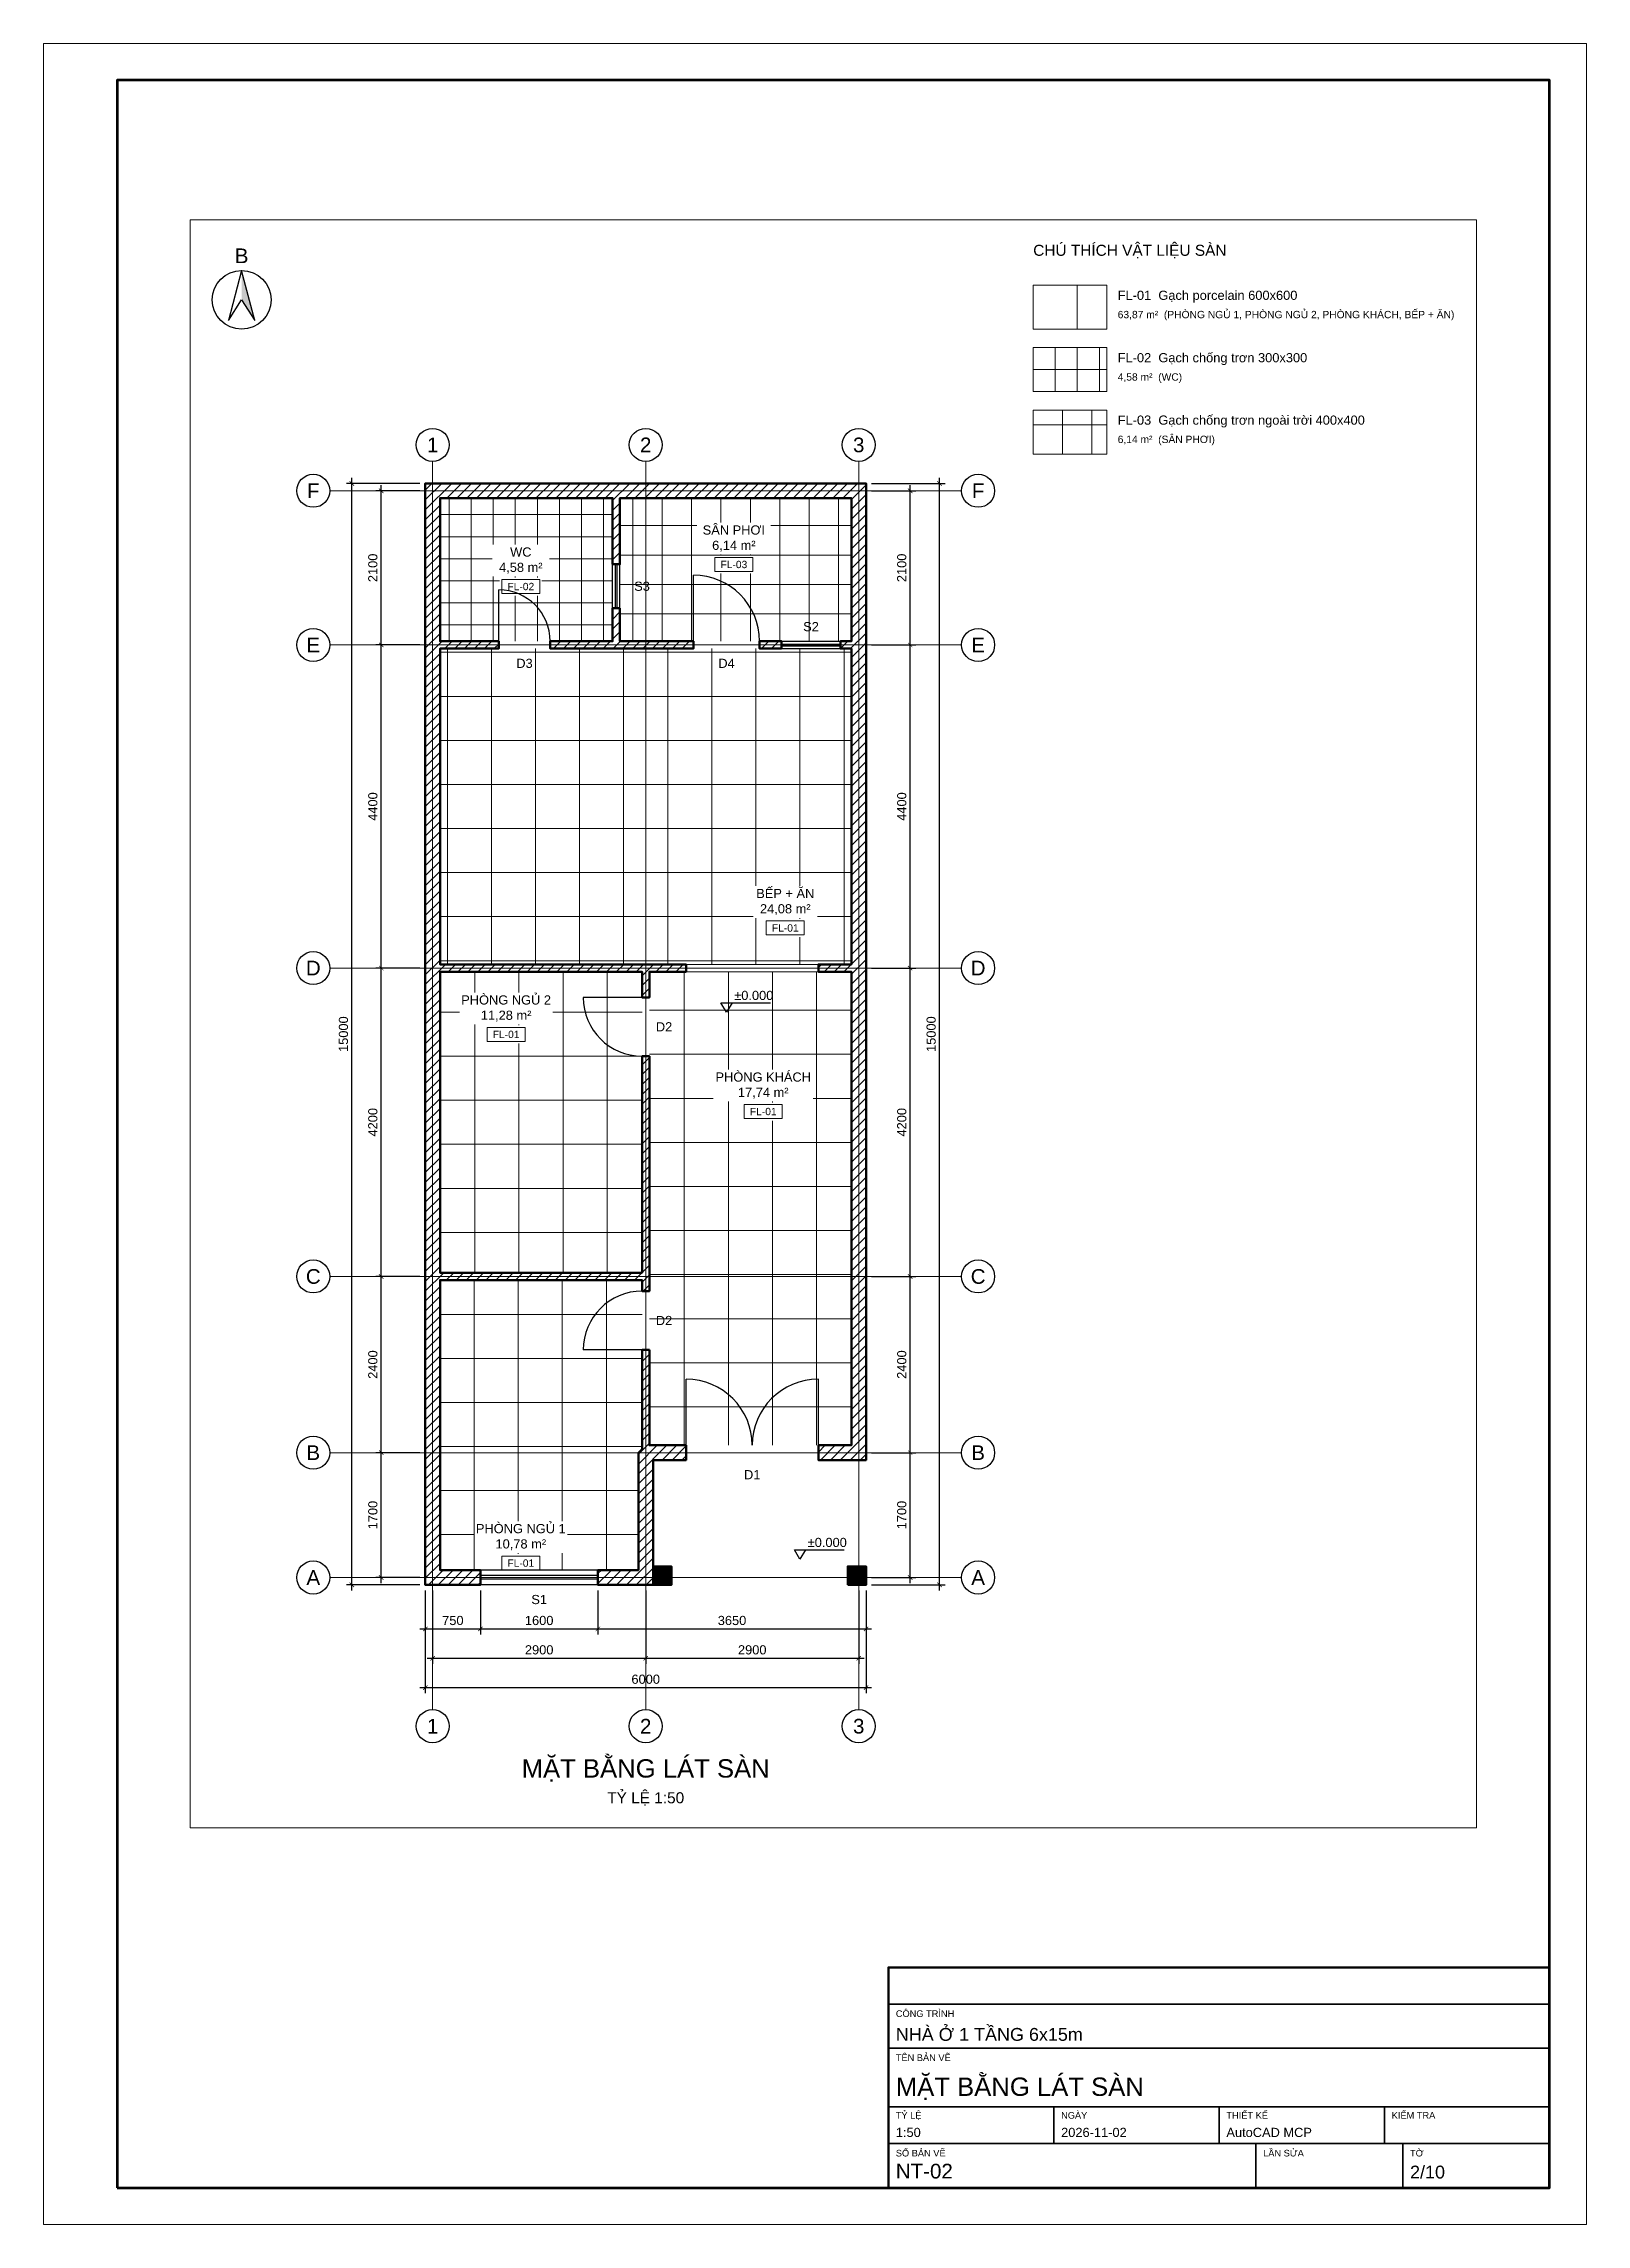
# Paper-space layout 'NT-02' of a CAD drawing. Header units: millimetres. Extents: x 0 to 420, y 0 to 594.
# The model-space entities are those that its viewports show. They can reach past a viewport. Long polylines and large blocks are cut down to what shows.
import ezdxf
from ezdxf.enums import TextEntityAlignment as Align

# ---------------------------------------------------------------- set-up
doc = ezdxf.new("R2010")
doc.units = ezdxf.units.MM
doc.header["$LTSCALE"] = 40
doc.linetypes.add('CENTER', pattern=[50.8, 31.75, -6.35, 6.35, -6.35])
doc.linetypes.add('HIDDEN', pattern=[9.525, 6.35, -3.175])
for name, color, linetype, lineweight in [('A-ANNO-DIMS', 1, 'Continuous', 18), ('A-ANNO-NOTE', 7, 'Continuous', 18), ('A-ANNO-ROOM', 7, 'Continuous', 25), ('A-ANNO-SYMB', 7, 'Continuous', 25), ('A-ANNO-TEXT', 7, 'Continuous', 18), ('A-ANNO-TTLB', 7, 'Continuous', 35), ('A-DOOR', 3, 'Continuous', 25), ('A-FLOR-PATT', 8, 'Continuous', 9), ('A-GLAZ', 4, 'Continuous', 25), ('A-OPEN', 8, 'HIDDEN', 18), ('A-WALL', 7, 'Continuous', 50), ('A-WALL-PATT', 8, 'Continuous', 9), ('S-COLS', 7, 'Continuous', 50), ('S-COLS-PATT', 8, 'Continuous', 9), ('S-GRID', 1, 'CENTER', 18), ('S-GRID-IDEN', 7, 'Continuous', 25)]:
    doc.layers.add(name, color=color, linetype=linetype, lineweight=lineweight)
doc.layers.add('A-ANNO-VPRT', color=8, linetype='Continuous', lineweight=9, plot=False)
doc.styles.add('MCP-ARIAL', font='arial.ttf')
doc.dimstyles.new('MCP-1-50', dxfattribs={"dimscale": 50, "dimtxt": 2.5, "dimasz": 1.2, "dimexe": 1.5, "dimexo": 1.5, "dimgap": 1, "dimtad": 1, "dimdec": 0, "dimdsep": 46, "dimtxsty": 'MCP-ARIAL', "dimblk": 'ARCHTICK', "dimblk1": 'ARCHTICK', "dimblk2": 'ARCHTICK', "dimcen": 0.09, "dimdle": 1.5, "dimclrd": 256, "dimclre": 256, "dimclrt": 256, "dimadec": 0, "dimazin": 0, "dimtfac": 1, "dimtdec": 4, "dimtmove": 2, "dimatfit": 3, "dimfxl": 1, "dimtolj": 1, "dimtzin": 0, "dimarcsym": 0})

# ---------------------------------------------------------------- blocks, each defined once
blk = doc.blocks.new('_ArchTick')
at = {"color": 0, "linetype": 'ByBlock', "const_width": 0.15}
blk.add_lwpolyline([(-0.5, -0.5), (0.5, 0.5)], dxfattribs=at)
blk = doc.blocks.new('*D108')
at = {"layer": 'A-ANNO-DIMS', "lineweight": -2, "transparency": 16777216}
for p, q in [((93038, -75), (93038, -675)), ((93788, -75), (93788, -675)), ((92963, -600), (93863, -600))]:
    blk.add_line(p, q, dxfattribs=at)
at = {"layer": 'Defpoints', "color": 0, "transparency": 16777216}
for p in [(93038, 0), (93788, 0), (93788, -600)]:
    blk.add_point(p, dxfattribs=at)
at = {"layer": 'A-ANNO-DIMS', "lineweight": -2, "transparency": 16777216, "xscale": 60, "yscale": 60, "zscale": 60, "rotation": 180}
blk.add_blockref('_ArchTick', (93038, -600), dxfattribs=at)
at = {"layer": 'A-ANNO-DIMS', "lineweight": -2, "transparency": 16777216, "xscale": 60, "yscale": 60, "zscale": 60}
blk.add_blockref('_ArchTick', (93788, -600), dxfattribs=at)
at = {"layer": 'A-ANNO-DIMS', "transparency": 16777216, "insert": (93413, -486), "char_height": 125, "attachment_point": 5, "style": 'MCP-ARIAL'}
blk.add_mtext('\\A1;750', dxfattribs=at)
blk = doc.blocks.new('*D109')
at = {"layer": 'A-ANNO-DIMS', "lineweight": -2, "transparency": 16777216}
for p, q in [((93788, -75), (93788, -675)), ((95388, -75), (95388, -675)), ((93713, -600), (95463, -600))]:
    blk.add_line(p, q, dxfattribs=at)
at = {"layer": 'Defpoints', "color": 0, "transparency": 16777216}
for p in [(93788, 0), (95388, 0), (95388, -600)]:
    blk.add_point(p, dxfattribs=at)
at = {"layer": 'A-ANNO-DIMS', "lineweight": -2, "transparency": 16777216, "xscale": 60, "yscale": 60, "zscale": 60, "rotation": 180}
blk.add_blockref('_ArchTick', (93788, -600), dxfattribs=at)
at = {"layer": 'A-ANNO-DIMS', "lineweight": -2, "transparency": 16777216, "xscale": 60, "yscale": 60, "zscale": 60}
blk.add_blockref('_ArchTick', (95388, -600), dxfattribs=at)
at = {"layer": 'A-ANNO-DIMS', "transparency": 16777216, "insert": (94588, -486), "char_height": 125, "attachment_point": 5, "style": 'MCP-ARIAL'}
blk.add_mtext('\\A1;1600', dxfattribs=at)
blk = doc.blocks.new('*D110')
at = {"layer": 'A-ANNO-DIMS', "lineweight": -2, "transparency": 16777216}
for p, q in [((95388, -75), (95388, -675)), ((99038, -75), (99038, -675)), ((95313, -600), (99113, -600))]:
    blk.add_line(p, q, dxfattribs=at)
at = {"layer": 'Defpoints', "color": 0, "transparency": 16777216}
for p in [(95388, 0), (99038, 0), (99038, -600)]:
    blk.add_point(p, dxfattribs=at)
at = {"layer": 'A-ANNO-DIMS', "lineweight": -2, "transparency": 16777216, "xscale": 60, "yscale": 60, "zscale": 60, "rotation": 180}
blk.add_blockref('_ArchTick', (95388, -600), dxfattribs=at)
at = {"layer": 'A-ANNO-DIMS', "lineweight": -2, "transparency": 16777216, "xscale": 60, "yscale": 60, "zscale": 60}
blk.add_blockref('_ArchTick', (99038, -600), dxfattribs=at)
at = {"layer": 'A-ANNO-DIMS', "transparency": 16777216, "insert": (97213, -486), "char_height": 125, "attachment_point": 5, "style": 'MCP-ARIAL'}
blk.add_mtext('\\A1;3650', dxfattribs=at)
blk = doc.blocks.new('*D111')
at = {"layer": 'A-ANNO-DIMS', "lineweight": -2, "transparency": 16777216}
for p, q in [((93138, -75), (93138, -1075)), ((96038, -75), (96038, -1075)), ((93063, -1000), (96113, -1000))]:
    blk.add_line(p, q, dxfattribs=at)
at = {"layer": 'Defpoints', "color": 0, "transparency": 16777216}
for p in [(93138, 0), (96038, 0), (96038, -1000)]:
    blk.add_point(p, dxfattribs=at)
at = {"layer": 'A-ANNO-DIMS', "lineweight": -2, "transparency": 16777216, "xscale": 60, "yscale": 60, "zscale": 60, "rotation": 180}
blk.add_blockref('_ArchTick', (93138, -1000), dxfattribs=at)
at = {"layer": 'A-ANNO-DIMS', "lineweight": -2, "transparency": 16777216, "xscale": 60, "yscale": 60, "zscale": 60}
blk.add_blockref('_ArchTick', (96038, -1000), dxfattribs=at)
at = {"layer": 'A-ANNO-DIMS', "transparency": 16777216, "insert": (94588, -886), "char_height": 125, "attachment_point": 5, "style": 'MCP-ARIAL'}
blk.add_mtext('\\A1;2900', dxfattribs=at)
blk = doc.blocks.new('*D112')
at = {"layer": 'A-ANNO-DIMS', "lineweight": -2, "transparency": 16777216}
for p, q in [((96038, -75), (96038, -1075)), ((98938, -75), (98938, -1075)), ((95963, -1000), (99013, -1000))]:
    blk.add_line(p, q, dxfattribs=at)
at = {"layer": 'Defpoints', "color": 0, "transparency": 16777216}
for p in [(96038, 0), (98938, 0), (98938, -1000)]:
    blk.add_point(p, dxfattribs=at)
at = {"layer": 'A-ANNO-DIMS', "lineweight": -2, "transparency": 16777216, "xscale": 60, "yscale": 60, "zscale": 60, "rotation": 180}
blk.add_blockref('_ArchTick', (96038, -1000), dxfattribs=at)
at = {"layer": 'A-ANNO-DIMS', "lineweight": -2, "transparency": 16777216, "xscale": 60, "yscale": 60, "zscale": 60}
blk.add_blockref('_ArchTick', (98938, -1000), dxfattribs=at)
at = {"layer": 'A-ANNO-DIMS', "transparency": 16777216, "insert": (97488, -886), "char_height": 125, "attachment_point": 5, "style": 'MCP-ARIAL'}
blk.add_mtext('\\A1;2900', dxfattribs=at)
blk = doc.blocks.new('*D113')
at = {"layer": 'A-ANNO-DIMS', "lineweight": -2, "transparency": 16777216}
for p, q in [((93038, -75), (93038, -1475)), ((99038, -75), (99038, -1475)), ((92963, -1400), (99113, -1400))]:
    blk.add_line(p, q, dxfattribs=at)
at = {"layer": 'Defpoints', "color": 0, "transparency": 16777216}
for p in [(93038, 0), (99038, 0), (99038, -1400)]:
    blk.add_point(p, dxfattribs=at)
at = {"layer": 'A-ANNO-DIMS', "lineweight": -2, "transparency": 16777216, "xscale": 60, "yscale": 60, "zscale": 60, "rotation": 180}
blk.add_blockref('_ArchTick', (93038, -1400), dxfattribs=at)
at = {"layer": 'A-ANNO-DIMS', "lineweight": -2, "transparency": 16777216, "xscale": 60, "yscale": 60, "zscale": 60}
blk.add_blockref('_ArchTick', (99038, -1400), dxfattribs=at)
at = {"layer": 'A-ANNO-DIMS', "transparency": 16777216, "insert": (96038, -1286), "char_height": 125, "attachment_point": 5, "style": 'MCP-ARIAL'}
blk.add_mtext('\\A1;6000', dxfattribs=at)
blk = doc.blocks.new('*D114')
at = {"layer": 'A-ANNO-DIMS', "lineweight": -2, "transparency": 16777216}
for p, q in [((92963, 1800), (92363, 1800)), ((92438, 25), (92438, 1875)), ((92963, 100), (92363, 100))]:
    blk.add_line(p, q, dxfattribs=at)
at = {"layer": 'Defpoints', "color": 0, "transparency": 16777216}
for p in [(92438, 1800), (93038, 1800), (93038, 100)]:
    blk.add_point(p, dxfattribs=at)
at = {"layer": 'A-ANNO-DIMS', "lineweight": -2, "transparency": 16777216, "xscale": 60, "yscale": 60, "zscale": 60}
for p, rotation in [((92438, 1800), 90), ((92438, 100), 270)]:
    blk.add_blockref('_ArchTick', p, dxfattribs=dict(at, rotation=rotation))
at = {"layer": 'A-ANNO-DIMS', "transparency": 16777216, "insert": (92324, 950), "char_height": 125, "attachment_point": 5, "rotation": 90, "style": 'MCP-ARIAL'}
blk.add_mtext('\\A1;1700', dxfattribs=at)
blk = doc.blocks.new('*D115')
at = {"layer": 'A-ANNO-DIMS', "lineweight": -2, "transparency": 16777216}
for p, q in [((92963, 4200), (92363, 4200)), ((92438, 1725), (92438, 4275)), ((92963, 1800), (92363, 1800))]:
    blk.add_line(p, q, dxfattribs=at)
at = {"layer": 'Defpoints', "color": 0, "transparency": 16777216}
for p in [(92438, 4200), (93038, 4200), (93038, 1800)]:
    blk.add_point(p, dxfattribs=at)
at = {"layer": 'A-ANNO-DIMS', "lineweight": -2, "transparency": 16777216, "xscale": 60, "yscale": 60, "zscale": 60}
for p, rotation in [((92438, 4200), 90), ((92438, 1800), 270)]:
    blk.add_blockref('_ArchTick', p, dxfattribs=dict(at, rotation=rotation))
at = {"layer": 'A-ANNO-DIMS', "transparency": 16777216, "insert": (92324, 3000), "char_height": 125, "attachment_point": 5, "rotation": 90, "style": 'MCP-ARIAL'}
blk.add_mtext('\\A1;2400', dxfattribs=at)
blk = doc.blocks.new('*D116')
at = {"layer": 'A-ANNO-DIMS', "lineweight": -2, "transparency": 16777216}
for p, q in [((92963, 8400), (92363, 8400)), ((92438, 4125), (92438, 8475)), ((92963, 4200), (92363, 4200))]:
    blk.add_line(p, q, dxfattribs=at)
at = {"layer": 'Defpoints', "color": 0, "transparency": 16777216}
for p in [(92438, 8400), (93038, 8400), (93038, 4200)]:
    blk.add_point(p, dxfattribs=at)
at = {"layer": 'A-ANNO-DIMS', "lineweight": -2, "transparency": 16777216, "xscale": 60, "yscale": 60, "zscale": 60}
for p, rotation in [((92438, 8400), 90), ((92438, 4200), 270)]:
    blk.add_blockref('_ArchTick', p, dxfattribs=dict(at, rotation=rotation))
at = {"layer": 'A-ANNO-DIMS', "transparency": 16777216, "insert": (92324, 6300), "char_height": 125, "attachment_point": 5, "rotation": 90, "style": 'MCP-ARIAL'}
blk.add_mtext('\\A1;4200', dxfattribs=at)
blk = doc.blocks.new('*D117')
at = {"layer": 'A-ANNO-DIMS', "lineweight": -2, "transparency": 16777216}
for p, q in [((92963, 12800), (92363, 12800)), ((92438, 8325), (92438, 12875)), ((92963, 8400), (92363, 8400))]:
    blk.add_line(p, q, dxfattribs=at)
at = {"layer": 'Defpoints', "color": 0, "transparency": 16777216}
for p in [(92438, 12800), (93038, 12800), (93038, 8400)]:
    blk.add_point(p, dxfattribs=at)
at = {"layer": 'A-ANNO-DIMS', "lineweight": -2, "transparency": 16777216, "xscale": 60, "yscale": 60, "zscale": 60}
for p, rotation in [((92438, 12800), 90), ((92438, 8400), 270)]:
    blk.add_blockref('_ArchTick', p, dxfattribs=dict(at, rotation=rotation))
at = {"layer": 'A-ANNO-DIMS', "transparency": 16777216, "insert": (92324, 10600), "char_height": 125, "attachment_point": 5, "rotation": 90, "style": 'MCP-ARIAL'}
blk.add_mtext('\\A1;4400', dxfattribs=at)
blk = doc.blocks.new('*D118')
at = {"layer": 'A-ANNO-DIMS', "lineweight": -2, "transparency": 16777216}
for p, q in [((92963, 14900), (92363, 14900)), ((92438, 12725), (92438, 14975)), ((92963, 12800), (92363, 12800))]:
    blk.add_line(p, q, dxfattribs=at)
at = {"layer": 'Defpoints', "color": 0, "transparency": 16777216}
for p in [(92438, 14900), (93038, 14900), (93038, 12800)]:
    blk.add_point(p, dxfattribs=at)
at = {"layer": 'A-ANNO-DIMS', "lineweight": -2, "transparency": 16777216, "xscale": 60, "yscale": 60, "zscale": 60}
for p, rotation in [((92438, 14900), 90), ((92438, 12800), 270)]:
    blk.add_blockref('_ArchTick', p, dxfattribs=dict(at, rotation=rotation))
at = {"layer": 'A-ANNO-DIMS', "transparency": 16777216, "insert": (92324, 13850), "char_height": 125, "attachment_point": 5, "rotation": 90, "style": 'MCP-ARIAL'}
blk.add_mtext('\\A1;2100', dxfattribs=at)
blk = doc.blocks.new('*D119')
at = {"layer": 'A-ANNO-DIMS', "lineweight": -2, "transparency": 16777216}
for p, q in [((92963, 15000), (91963, 15000)), ((92038, -75), (92038, 15075)), ((92963, 0), (91963, 0))]:
    blk.add_line(p, q, dxfattribs=at)
at = {"layer": 'Defpoints', "color": 0, "transparency": 16777216}
for p in [(92038, 15000), (93038, 15000), (93038, 0)]:
    blk.add_point(p, dxfattribs=at)
at = {"layer": 'A-ANNO-DIMS', "lineweight": -2, "transparency": 16777216, "xscale": 60, "yscale": 60, "zscale": 60}
for p, rotation in [((92038, 15000), 90), ((92038, 0), 270)]:
    blk.add_blockref('_ArchTick', p, dxfattribs=dict(at, rotation=rotation))
at = {"layer": 'A-ANNO-DIMS', "transparency": 16777216, "insert": (91924, 7500), "char_height": 125, "attachment_point": 5, "rotation": 90, "style": 'MCP-ARIAL'}
blk.add_mtext('\\A1;15000', dxfattribs=at)
blk = doc.blocks.new('*D120')
at = {"layer": 'A-ANNO-DIMS', "lineweight": -2, "transparency": 16777216}
for p, q in [((99113, 1800), (99713, 1800)), ((99638, 25), (99638, 1875)), ((99113, 100), (99713, 100))]:
    blk.add_line(p, q, dxfattribs=at)
at = {"layer": 'Defpoints', "color": 0, "transparency": 16777216}
for p in [(99038, 1800), (99638, 1800), (99038, 100)]:
    blk.add_point(p, dxfattribs=at)
at = {"layer": 'A-ANNO-DIMS', "lineweight": -2, "transparency": 16777216, "xscale": 60, "yscale": 60, "zscale": 60}
for p, rotation in [((99638, 1800), 90), ((99638, 100), 270)]:
    blk.add_blockref('_ArchTick', p, dxfattribs=dict(at, rotation=rotation))
at = {"layer": 'A-ANNO-DIMS', "transparency": 16777216, "insert": (99524, 950), "char_height": 125, "attachment_point": 5, "rotation": 90, "style": 'MCP-ARIAL'}
blk.add_mtext('\\A1;1700', dxfattribs=at)
blk = doc.blocks.new('*D121')
at = {"layer": 'A-ANNO-DIMS', "lineweight": -2, "transparency": 16777216}
for p, q in [((99113, 4200), (99713, 4200)), ((99638, 1725), (99638, 4275)), ((99113, 1800), (99713, 1800))]:
    blk.add_line(p, q, dxfattribs=at)
at = {"layer": 'Defpoints', "color": 0, "transparency": 16777216}
for p in [(99038, 4200), (99638, 4200), (99038, 1800)]:
    blk.add_point(p, dxfattribs=at)
at = {"layer": 'A-ANNO-DIMS', "lineweight": -2, "transparency": 16777216, "xscale": 60, "yscale": 60, "zscale": 60}
for p, rotation in [((99638, 4200), 90), ((99638, 1800), 270)]:
    blk.add_blockref('_ArchTick', p, dxfattribs=dict(at, rotation=rotation))
at = {"layer": 'A-ANNO-DIMS', "transparency": 16777216, "insert": (99524, 3000), "char_height": 125, "attachment_point": 5, "rotation": 90, "style": 'MCP-ARIAL'}
blk.add_mtext('\\A1;2400', dxfattribs=at)
blk = doc.blocks.new('*D122')
at = {"layer": 'A-ANNO-DIMS', "lineweight": -2, "transparency": 16777216}
for p, q in [((99113, 8400), (99713, 8400)), ((99638, 4125), (99638, 8475)), ((99113, 4200), (99713, 4200))]:
    blk.add_line(p, q, dxfattribs=at)
at = {"layer": 'Defpoints', "color": 0, "transparency": 16777216}
for p in [(99038, 8400), (99638, 8400), (99038, 4200)]:
    blk.add_point(p, dxfattribs=at)
at = {"layer": 'A-ANNO-DIMS', "lineweight": -2, "transparency": 16777216, "xscale": 60, "yscale": 60, "zscale": 60}
for p, rotation in [((99638, 8400), 90), ((99638, 4200), 270)]:
    blk.add_blockref('_ArchTick', p, dxfattribs=dict(at, rotation=rotation))
at = {"layer": 'A-ANNO-DIMS', "transparency": 16777216, "insert": (99524, 6300), "char_height": 125, "attachment_point": 5, "rotation": 90, "style": 'MCP-ARIAL'}
blk.add_mtext('\\A1;4200', dxfattribs=at)
blk = doc.blocks.new('*D123')
at = {"layer": 'A-ANNO-DIMS', "lineweight": -2, "transparency": 16777216}
for p, q in [((99113, 12800), (99713, 12800)), ((99638, 8325), (99638, 12875)), ((99113, 8400), (99713, 8400))]:
    blk.add_line(p, q, dxfattribs=at)
at = {"layer": 'Defpoints', "color": 0, "transparency": 16777216}
for p in [(99038, 12800), (99638, 12800), (99038, 8400)]:
    blk.add_point(p, dxfattribs=at)
at = {"layer": 'A-ANNO-DIMS', "lineweight": -2, "transparency": 16777216, "xscale": 60, "yscale": 60, "zscale": 60}
for p, rotation in [((99638, 12800), 90), ((99638, 8400), 270)]:
    blk.add_blockref('_ArchTick', p, dxfattribs=dict(at, rotation=rotation))
at = {"layer": 'A-ANNO-DIMS', "transparency": 16777216, "insert": (99524, 10600), "char_height": 125, "attachment_point": 5, "rotation": 90, "style": 'MCP-ARIAL'}
blk.add_mtext('\\A1;4400', dxfattribs=at)
blk = doc.blocks.new('*D124')
at = {"layer": 'A-ANNO-DIMS', "lineweight": -2, "transparency": 16777216}
for p, q in [((99113, 14900), (99713, 14900)), ((99638, 12725), (99638, 14975)), ((99113, 12800), (99713, 12800))]:
    blk.add_line(p, q, dxfattribs=at)
at = {"layer": 'Defpoints', "color": 0, "transparency": 16777216}
for p in [(99038, 14900), (99638, 14900), (99038, 12800)]:
    blk.add_point(p, dxfattribs=at)
at = {"layer": 'A-ANNO-DIMS', "lineweight": -2, "transparency": 16777216, "xscale": 60, "yscale": 60, "zscale": 60}
for p, rotation in [((99638, 14900), 90), ((99638, 12800), 270)]:
    blk.add_blockref('_ArchTick', p, dxfattribs=dict(at, rotation=rotation))
at = {"layer": 'A-ANNO-DIMS', "transparency": 16777216, "insert": (99524, 13850), "char_height": 125, "attachment_point": 5, "rotation": 90, "style": 'MCP-ARIAL'}
blk.add_mtext('\\A1;2100', dxfattribs=at)
blk = doc.blocks.new('*D125')
at = {"layer": 'A-ANNO-DIMS', "lineweight": -2, "transparency": 16777216}
for p, q in [((99113, 15000), (100113, 15000)), ((100038, -75), (100038, 15075)), ((99113, 0), (100113, 0))]:
    blk.add_line(p, q, dxfattribs=at)
at = {"layer": 'Defpoints', "color": 0, "transparency": 16777216}
for p in [(99038, 15000), (100038, 15000), (99038, 0)]:
    blk.add_point(p, dxfattribs=at)
at = {"layer": 'A-ANNO-DIMS', "lineweight": -2, "transparency": 16777216, "xscale": 60, "yscale": 60, "zscale": 60}
for p, rotation in [((100038, 15000), 90), ((100038, 0), 270)]:
    blk.add_blockref('_ArchTick', p, dxfattribs=dict(at, rotation=rotation))
at = {"layer": 'A-ANNO-DIMS', "transparency": 16777216, "insert": (99924, 7500), "char_height": 125, "attachment_point": 5, "rotation": 90, "style": 'MCP-ARIAL'}
blk.add_mtext('\\A1;15000', dxfattribs=at)

msp = doc.modelspace()

# ---------------------------------------------------------------- hatches: boundary and pattern name
at = {"layer": 'A-ANNO-SYMB'}
msp.add_hatch(color=256, dxfattribs=at).paths.add_polyline_path([(90537.933, 17900), (90537.933, 17500), (90717.933, 17220)], flags=16)
at = {"layer": 'A-WALL-PATT'}
h = msp.add_hatch(dxfattribs=at)
h.set_pattern_fill('ANSI31', color=256, scale=30, style=0)
h.paths.add_polyline_path([(96087.933, 3200), (95987.933, 3200), (95987.933, 1850), (95937.933, 1800), (95937.933, 200), (95387.933, 200), (95387.933, 0), (96137.933, 0), (96137.933, 1700), (96587.933, 1700), (96587.933, 1900), (96087.933, 1900)], flags=16)
h.paths.add_polyline_path([(97887.933, 12750), (97887.933, 12850), (97587.933, 12850), (97587.933, 12750)], flags=16)
h.paths.add_polyline_path([(95687.933, 13300), (95587.933, 13300), (95587.933, 12850), (94737.933, 12850), (94737.933, 12750), (96687.933, 12750), (96687.933, 12850), (95687.933, 12850)], flags=16)
h.paths.add_polyline_path([(95587.933, 13900), (95687.933, 13900), (95687.933, 14800), (98837.933, 14800), (98837.933, 12850), (98687.933, 12850), (98687.933, 12750), (98837.933, 12750), (98837.933, 8450), (98387.933, 8450), (98387.933, 8350), (98837.933, 8350), (98837.933, 1900), (98387.933, 1900), (98387.933, 1700), (99037.933, 1700), (99037.933, 15000), (93037.933, 15000), (93037.933, 0), (93787.933, 0), (93787.933, 200), (93237.933, 200), (93237.933, 4150), (95987.933, 4150), (95987.933, 4000), (96087.933, 4000), (96087.933, 7200), (95987.933, 7200), (95987.933, 4250), (93237.933, 4250), (93237.933, 8350), (95987.933, 8350), (95987.933, 8000), (96087.933, 8000), (96087.933, 8350), (96587.933, 8350), (96587.933, 8450), (93237.933, 8450), (93237.933, 12750), (94037.933, 12750), (94037.933, 12850), (93237.933, 12850), (93237.933, 14800), (95587.933, 14800)], flags=16)
at = {"layer": 'S-COLS-PATT'}
for points in [[(96137.933, 0), (96387.933, 0), (96387.933, 250), (96137.933, 250)], [(98787.933, 0), (99037.933, 0), (99037.933, 250), (98787.933, 250)]]:
    msp.add_hatch(color=256, dxfattribs=at).paths.add_polyline_path(points, flags=16)

# ---------------------------------------------------------------- linework, layer by layer
at = {"layer": 'A-ANNO-NOTE'}
for points in [[(101312.93, 17100), (102312.93, 17100), (102312.93, 17700), (101312.93, 17700)], [(101312.93, 16250), (102312.93, 16250), (102312.93, 16850), (101312.93, 16850)], [(101312.93, 15400), (102312.93, 15400), (102312.93, 16000), (101312.93, 16000)], [(96979.93, 13801.25), (97495.93, 13801.25), (97495.93, 13991.25), (96979.93, 13991.25)], [(94079.93, 13501.25), (94595.93, 13501.25), (94595.93, 13691.25), (94079.93, 13691.25)], [(97679.93, 8851.25), (98195.93, 8851.25), (98195.93, 9041.25), (97679.93, 9041.25)], [(93879.93, 7401.25), (94395.93, 7401.25), (94395.93, 7591.25), (93879.93, 7591.25)], [(97379.93, 6351.25), (97895.93, 6351.25), (97895.93, 6541.25), (97379.93, 6541.25)], [(94079.93, 201.25), (94595.93, 201.25), (94595.93, 391.25), (94079.93, 391.25)]]:
    msp.add_lwpolyline(points, close=True, dxfattribs=at)
at = {"layer": 'A-ANNO-SYMB'}
for p, q in [((97062.933, 7927.5), (97737.933, 7927.5)), ((98062.933, 477.5), (98737.933, 477.5))]:
    msp.add_line(p, q, dxfattribs=at)
for points in [[(90537.933, 17900), (90357.933, 17220), (90537.933, 17500), (90717.933, 17220)], [(97137.933, 7800), (97062.933, 7927.5), (97212.933, 7927.5)], [(98137.933, 350), (98062.933, 477.5), (98212.933, 477.5)]]:
    msp.add_lwpolyline(points, close=True, dxfattribs=at)
msp.add_circle((90537.933, 17500), 400, dxfattribs=at)
at = {"layer": 'A-DOOR'}
for p, q in [((96687.933, 12850), (96687.933, 13750)), ((94037.933, 12850), (94037.933, 13550)), ((95987.933, 8000), (95187.933, 8000)), ((95987.933, 3200), (95187.933, 3200)), ((96587.933, 1900), (96587.933, 2800)), ((98387.933, 1900), (98387.933, 2800))]:
    msp.add_line(p, q, dxfattribs=at)
for centre, radius, start, end in [((96687.933, 12850), 900, 0, 90), ((94037.933, 12850), 700, 360, 90), ((95987.933, 8000), 800, 180, 270), ((95987.933, 3200), 800, 90, 180), ((96587.933, 1900), 900, 0, 90), ((98387.933, 1900), 900, 90, 180)]:
    msp.add_arc(centre, radius, start, end, dxfattribs=at)
at = {"layer": 'A-FLOR-PATT'}
for p, q in [((101312.93, 17100), (101312.93, 17700)), ((101912.93, 17100), (101912.93, 17700)), ((101312.93, 17100), (102312.93, 17100)), ((101312.93, 16250), (101312.93, 16850)), ((101612.93, 16250), (101612.93, 16850)), ((101912.93, 16250), (101912.93, 16850)), ((102212.93, 16250), (102212.93, 16850)), ((101312.93, 16550), (102312.93, 16550)), ((101312.93, 16250), (102312.93, 16250)), ((101312.93, 15400), (101312.93, 16000)), ((101312.93, 15800), (102312.93, 15800)), ((101712.93, 15400), (101712.93, 16000)), ((102112.93, 15400), (102112.93, 16000)), ((101312.93, 15400), (102312.93, 15400)), ((93237.93, 14575), (95587.93, 14575)), ((93362.93, 12850), (93362.93, 14800)), ((93662.93, 12850), (93662.93, 14800)), ((93962.93, 14168.75), (93962.93, 14800)), ((94262.93, 14168.75), (94262.93, 14800)), ((94562.93, 14168.75), (94562.93, 14800)), ((94862.93, 12850), (94862.93, 14800)), ((95162.93, 12850), (95162.93, 14800)), ((95462.93, 12850), (95462.93, 14800)), ((95862.93, 12850), (95862.93, 14800)), ((96262.93, 12850), (96262.93, 14800)), ((96662.93, 12850), (96662.93, 14800)), ((97062.93, 14468.75), (97062.93, 14800)), ((97462.93, 14468.75), (97462.93, 14800)), ((97862.93, 12850), (97862.93, 14800)), ((98262.93, 12850), (98262.93, 14800)), ((98662.93, 12850), (98662.93, 14800)), ((93237.93, 14275), (95587.93, 14275)), ((95687.93, 14425), (96735.43, 14425)), ((97740.43, 14425), (98837.93, 14425)), ((93237.93, 13975), (93948.56, 13975)), ((94727.31, 13975), (95587.93, 13975)), ((95687.93, 14025), (98837.93, 14025)), ((97062.93, 14021.25), (97062.93, 14031.25)), ((97462.93, 14021.25), (97462.93, 14031.25)), ((93237.93, 13675), (94049.93, 13675)), ((93962.93, 12850), (93962.93, 13731.25)), ((94262.93, 13721.25), (94262.93, 13731.25)), ((94562.93, 13721.25), (94562.93, 13731.25)), ((94625.93, 13675), (95587.93, 13675)), ((97062.93, 12850), (97062.93, 13771.25)), ((97462.93, 12850), (97462.93, 13771.25)), ((93237.93, 13375), (95587.93, 13375)), ((94262.93, 12850), (94262.93, 13471.25)), ((94562.93, 12850), (94562.93, 13471.25)), ((95687.93, 13625), (98837.93, 13625)), ((93237.93, 13075), (95587.93, 13075)), ((95687.93, 13225), (98837.93, 13225)), ((93237.93, 12700), (98837.93, 12700)), ((93337.93, 8450), (93337.93, 12750)), ((93937.93, 8450), (93937.93, 12750)), ((94537.93, 8450), (94537.93, 12750)), ((95137.93, 8450), (95137.93, 12750)), ((95737.93, 8450), (95737.93, 12750)), ((96337.93, 8450), (96337.93, 12750)), ((96937.93, 8450), (96937.93, 12750)), ((97537.93, 9518.75), (97537.93, 12750)), ((98137.93, 9518.75), (98137.93, 12750)), ((98737.93, 8450), (98737.93, 12750)), ((93237.93, 12100), (98837.93, 12100)), ((93237.93, 11500), (98837.93, 11500)), ((93237.93, 10900), (98837.93, 10900)), ((93237.93, 10300), (98837.93, 10300)), ((93237.93, 9700), (98837.93, 9700)), ((93237.93, 9100), (97498.56, 9100)), ((97537.93, 8450), (97537.93, 9081.25)), ((98137.93, 9071.25), (98137.93, 9081.25)), ((98377.31, 9100), (98837.93, 9100)), ((98137.93, 8450), (98137.93, 8821.25)), ((93237.93, 8500), (98837.93, 8500)), ((93712.93, 8068.75), (93712.93, 8350)), ((94312.93, 8068.75), (94312.93, 8350)), ((94912.93, 4250), (94912.93, 8350)), ((95512.93, 4250), (95512.93, 8350)), ((96562.93, 1900), (96562.93, 8350)), ((97162.93, 7018.75), (97162.93, 8350)), ((97762.93, 7018.75), (97762.93, 8350)), ((98362.93, 1900), (98362.93, 8350)), ((93237.93, 7800), (93502.93, 7800)), ((94772.93, 7800), (95987.93, 7800)), ((96087.93, 7825), (98837.93, 7825)), ((93712.93, 4250), (93712.93, 7631.25)), ((94312.93, 7621.25), (94312.93, 7631.25)), ((93237.93, 7200), (95987.93, 7200)), ((94312.93, 4250), (94312.93, 7371.25)), ((96087.93, 7225), (98837.93, 7225)), ((93237.93, 6600), (95987.93, 6600)), ((96087.93, 6625), (96957.31, 6625)), ((97162.93, 1900), (97162.93, 6581.25)), ((97762.93, 6571.25), (97762.93, 6581.25)), ((98318.56, 6625), (98837.93, 6625)), ((97762.93, 1900), (97762.93, 6321.25)), ((93237.93, 6000), (95987.93, 6000)), ((96087.93, 6025), (98837.93, 6025)), ((93237.93, 5400), (95987.93, 5400)), ((96087.93, 5425), (98837.93, 5425)), ((93237.93, 4800), (95987.93, 4800)), ((96087.93, 4825), (98837.93, 4825)), ((96087.93, 4225), (98837.93, 4225)), ((93702.76, 200), (93702.76, 4150)), ((94302.76, 868.75), (94302.76, 4150)), ((94902.76, 868.75), (94902.76, 4150)), ((95502.76, 200), (95502.76, 4150)), ((93237.93, 3683.76), (95987.93, 3683.76)), ((96087.93, 3625), (98837.93, 3625)), ((93237.93, 3083.76), (95987.93, 3083.76)), ((96087.93, 3025), (98837.93, 3025)), ((93237.93, 2483.76), (95987.93, 2483.76)), ((96087.93, 2425), (98837.93, 2425)), ((93237.93, 1883.76), (95987.93, 1883.76)), ((93237.93, 1283.76), (95937.93, 1283.76)), ((93237.93, 683.76), (93702.93, 683.76)), ((94972.93, 683.76), (95937.93, 683.76)), ((94302.76, 421.25), (94302.76, 431.25)), ((94902.76, 200), (94902.76, 431.25))]:
    msp.add_line(p, q, dxfattribs=at)
at = {"layer": 'A-GLAZ'}
for p, q in [((95587.933, 13300), (95587.933, 13900)), ((95625.433, 13300), (95625.433, 13900)), ((95650.433, 13300), (95650.433, 13900)), ((95687.933, 13300), (95687.933, 13900)), ((97887.933, 12850), (98687.933, 12850)), ((97887.933, 12812.5), (98687.933, 12812.5)), ((97887.933, 12787.5), (98687.933, 12787.5)), ((97887.933, 12750), (98687.933, 12750)), ((95387.933, 200), (93787.933, 200)), ((95387.933, 125), (93787.933, 125)), ((95387.933, 75), (93787.933, 75)), ((95387.933, 0), (93787.933, 0))]:
    msp.add_line(p, q, dxfattribs=at)
at = {"layer": 'A-OPEN', "ltscale": 0.5}
for p, q in [((96587.933, 8450), (98387.933, 8450)), ((96587.933, 8350), (98387.933, 8350))]:
    msp.add_line(p, q, dxfattribs=at)
at = {"layer": 'A-WALL'}
for points in [[(95587.933, 13900), (95687.933, 13900), (95687.933, 14800), (98837.933, 14800), (98837.933, 12850), (98687.933, 12850), (98687.933, 12750), (98837.933, 12750), (98837.933, 8450), (98387.933, 8450), (98387.933, 8350), (98837.933, 8350), (98837.933, 1900), (98387.933, 1900), (98387.933, 1700), (99037.933, 1700), (99037.933, 15000), (93037.933, 15000), (93037.933, 0), (93787.933, 0), (93787.933, 200), (93237.933, 200), (93237.933, 4150), (95987.933, 4150), (95987.933, 4000), (96087.933, 4000), (96087.933, 7200), (95987.933, 7200), (95987.933, 4250), (93237.933, 4250), (93237.933, 8350), (95987.933, 8350), (95987.933, 8000), (96087.933, 8000), (96087.933, 8350), (96587.933, 8350), (96587.933, 8450), (93237.933, 8450), (93237.933, 12750), (94037.933, 12750), (94037.933, 12850), (93237.933, 12850), (93237.933, 14800), (95587.933, 14800)], [(95687.933, 13300), (95587.933, 13300), (95587.933, 12850), (94737.933, 12850), (94737.933, 12750), (96687.933, 12750), (96687.933, 12850), (95687.933, 12850)], [(97887.933, 12750), (97887.933, 12850), (97587.933, 12850), (97587.933, 12750)], [(96087.933, 3200), (95987.933, 3200), (95987.933, 1850), (95937.933, 1800), (95937.933, 200), (95387.933, 200), (95387.933, 0), (96137.933, 0), (96137.933, 1700), (96587.933, 1700), (96587.933, 1900), (96087.933, 1900)]]:
    msp.add_lwpolyline(points, close=True, dxfattribs=at)
at = {"layer": 'S-COLS'}
for points in [[(96137.933, 0), (96387.933, 0), (96387.933, 250), (96137.933, 250)], [(98787.933, 0), (99037.933, 0), (99037.933, 250), (98787.933, 250)]]:
    msp.add_lwpolyline(points, close=True, dxfattribs=at)
at = {"layer": 'S-GRID', "ltscale": 0.5}
for p, q in [((93137.933, -1700), (93137.933, 15300)), ((96037.933, -1700), (96037.933, 15300)), ((98937.933, -1700), (98937.933, 15300)), ((91737.933, 14900), (100337.933, 14900)), ((91737.933, 12800), (100337.933, 12800)), ((91737.933, 8400), (100337.933, 8400)), ((91737.933, 4200), (100337.933, 4200)), ((91737.933, 1800), (100337.933, 1800)), ((91737.933, 100), (100337.933, 100))]:
    msp.add_line(p, q, dxfattribs=at)
at = {"layer": 'S-GRID-IDEN'}
for centre in [(93137.933, 15525), (96037.933, 15525), (98937.933, 15525), (91512.933, 14900), (100562.933, 14900), (91512.933, 12800), (100562.933, 12800), (91512.933, 8400), (100562.933, 8400), (91512.933, 4200), (100562.933, 4200), (91512.933, 1800), (100562.933, 1800), (91512.933, 100), (100562.933, 100), (93137.933, -1925), (96037.933, -1925), (98937.933, -1925)]:
    msp.add_circle(centre, 225, dxfattribs=at)

# ---------------------------------------------------------------- texts
at = {"layer": 'A-ANNO-NOTE', "style": 'MCP-ARIAL'}
for s, height, p in [('FL-01  Gạch porcelain 600x600', 125, (102462.93, 17500)), ('63,87 m²  (PHÒNG NGỦ 1, PHÒNG NGỦ 2, PHÒNG KHÁCH, BẾP + ĂN)', 100, (102462.93, 17250)), ('FL-02  Gạch chống trơn 300x300', 125, (102462.93, 16650)), ('4,58 m²  (WC)', 100, (102462.93, 16400)), ('FL-03  Gạch chống trơn ngoài trời 400x400', 125, (102462.93, 15800)), ('6,14 m²  (SÂN PHƠI)', 100, (102462.93, 15550))]:
    msp.add_text(s, height=height, dxfattribs=at).set_placement(p)
for s, p in [('FL-03', (97237.93, 13896.25)), ('FL-02', (94337.93, 13596.25)), ('FL-01', (97937.93, 8946.25)), ('FL-01', (94137.93, 7496.25)), ('FL-01', (97637.93, 6446.25)), ('FL-01', (94337.93, 296.25))]:
    msp.add_text(s, height=100, dxfattribs=at).set_placement(p, align=Align.MIDDLE_CENTER)
at = {"layer": 'A-ANNO-ROOM', "char_height": 125, "attachment_point": 5, "style": 'MCP-ARIAL'}
for s, insert in [('SÂN PHƠI\\P6,14 m²', (97237.933, 14250)), ('WC\\P4,58 m²', (94337.933, 13950)), ('BẾP + ĂN\\P24,08 m²', (97937.933, 9300)), ('PHÒNG NGỦ 2\\P11,28 m²', (94137.933, 7850)), ('PHÒNG KHÁCH\\P17,74 m²', (97637.933, 6800)), ('PHÒNG NGỦ 1\\P10,78 m²', (94337.933, 650))]:
    msp.add_mtext(s, dxfattribs=dict(at, insert=insert))
at = {"layer": 'A-ANNO-SYMB', "style": 'MCP-ARIAL'}
msp.add_text('B', height=200, dxfattribs=at).set_placement((90537.933, 18100), align=Align.MIDDLE_CENTER)
for p in [(97242.933, 7965), (98242.933, 515)]:
    msp.add_text('±0.000', height=125, dxfattribs=at).set_placement(p)
at = {"layer": 'A-ANNO-TEXT', "style": 'MCP-ARIAL'}
msp.add_text('CHÚ THÍCH VẬT LIỆU SÀN', height=150, dxfattribs=at).set_placement((101312.93, 18100))
for s, p in [('S3', (95987.933, 13600)), ('S2', (98287.933, 13050)), ('D3', (94387.933, 12550)), ('D4', (97137.933, 12550)), ('D2', (96287.933, 7600)), ('D2', (96287.933, 3600)), ('D1', (97487.933, 1500)), ('S1', (94587.933, -200))]:
    msp.add_text(s, height=125, dxfattribs=at).set_placement(p, align=Align.MIDDLE_CENTER)
for s, height, p in [('MẶT BẰNG LÁT SÀN', 250, (96037.933, -2625)), ('TỶ LỆ 1:50', 150, (96037.933, -2975))]:
    msp.add_text(s, height=height, dxfattribs=at).set_placement(p, align=Align.CENTER)
at = {"layer": 'S-GRID-IDEN', "style": 'MCP-ARIAL'}
for s, p in [('1', (93137.933, 15525)), ('2', (96037.933, 15525)), ('3', (98937.933, 15525)), ('F', (91512.933, 14900)), ('F', (100562.933, 14900)), ('E', (91512.933, 12800)), ('E', (100562.933, 12800)), ('D', (91512.933, 8400)), ('D', (100562.933, 8400)), ('C', (91512.933, 4200)), ('C', (100562.933, 4200)), ('B', (91512.933, 1800)), ('B', (100562.933, 1800)), ('A', (91512.933, 100)), ('A', (100562.933, 100)), ('1', (93137.933, -1925)), ('2', (96037.933, -1925)), ('3', (98937.933, -1925))]:
    msp.add_text(s, height=200, dxfattribs=at).set_placement(p, align=Align.MIDDLE_CENTER)

# ---------------------------------------------------------------- dimensions: what is measured, and where the dimension line sits
at = {"layer": 'A-ANNO-DIMS'}
for base, p1, p2, picture, middle in [((92037.933, 15000), (93037.933, 0), (93037.933, 15000), '*D119', (91924.111, 7500)), ((92437.933, 14900), (93037.933, 12800), (93037.933, 14900), '*D118', (92324.111, 13850)), ((100037.933, 15000), (99037.933, 0), (99037.933, 15000), '*D125', (99924.111, 7500)), ((99637.933, 14900), (99037.933, 12800), (99037.933, 14900), '*D124', (99524.111, 13850)), ((92437.933, 12800), (93037.933, 8400), (93037.933, 12800), '*D117', (92324.111, 10600)), ((99637.933, 12800), (99037.933, 8400), (99037.933, 12800), '*D123', (99524.111, 10600)), ((92437.933, 8400), (93037.933, 4200), (93037.933, 8400), '*D116', (92324.111, 6300)), ((99637.933, 8400), (99037.933, 4200), (99037.933, 8400), '*D122', (99524.111, 6300)), ((92437.933, 4200), (93037.933, 1800), (93037.933, 4200), '*D115', (92324.111, 3000)), ((99637.933, 4200), (99037.933, 1800), (99037.933, 4200), '*D121', (99524.111, 3000)), ((92437.933, 1800), (93037.933, 100), (93037.933, 1800), '*D114', (92324.111, 950)), ((99637.933, 1800), (99037.933, 100), (99037.933, 1800), '*D120', (99524.111, 950))]:
    dim = msp.add_linear_dim(base=base, p1=p1, p2=p2, angle=90, dimstyle='MCP-1-50', dxfattribs=at)
    dim.commit()
    dim.dimension.update_dxf_attribs({"geometry": picture, "text_midpoint": middle})
for base, p1, p2, picture, middle in [((93787.933, -600), (93037.933, 0), (93787.933, 0), '*D108', (93412.933, -486.178)), ((99037.933, -1400), (93037.933, 0), (99037.933, 0), '*D113', (96037.933, -1286.178)), ((96037.933, -1000), (93137.933, 0), (96037.933, 0), '*D111', (94587.933, -886.178)), ((95387.933, -600), (93787.933, 0), (95387.933, 0), '*D109', (94587.933, -486.178)), ((99037.933, -600), (95387.933, 0), (99037.933, 0), '*D110', (97212.933, -486.136)), ((98937.933, -1000), (96037.933, 0), (98937.933, 0), '*D112', (97487.933, -886.178))]:
    dim = msp.add_linear_dim(base=base, p1=p1, p2=p2, dimstyle='MCP-1-50', dxfattribs=at)
    dim.commit()
    dim.dimension.update_dxf_attribs({"geometry": picture, "text_midpoint": middle})

psp = doc.layouts.new('NT-02')

# ---------------------------------------------------------------- linework, layer by layer
at = {"layer": 'A-ANNO-TTLB'}
for p, q in [((230, 60), (410, 60)), ((230, 48), (410, 48)), ((230, 32), (410, 32)), ((275, 22), (275, 32)), ((320, 22), (320, 32)), ((365, 22), (365, 32)), ((230, 22), (410, 22)), ((330, 10), (330, 22)), ((370, 10), (370, 22))]:
    psp.add_line(p, q, dxfattribs=at)
at = {"layer": 'A-ANNO-TTLB', "lineweight": 9}
psp.add_lwpolyline([(0, 0), (420, 0), (420, 594), (0, 594)], close=True, dxfattribs=at)
at = {"layer": 'A-ANNO-TTLB', "lineweight": 70}
psp.add_lwpolyline([(20, 10), (410, 10), (410, 584), (20, 584)], close=True, dxfattribs=at)
at = {"layer": 'A-ANNO-TTLB', "lineweight": 50}
psp.add_lwpolyline([(230, 10), (410, 10), (410, 70), (230, 70)], close=True, dxfattribs=at)

# ---------------------------------------------------------------- texts
at = {"layer": 'A-ANNO-TTLB', "style": 'MCP-ARIAL'}
for s, height, p in [('CÔNG TRÌNH', 1.8, (232, 56.5)), ('NHÀ Ở 1 TẦNG 6x15m', 3.5, (232, 50)), ('TÊN BẢN VẼ', 1.8, (232, 44.5)), ('MẶT BẰNG LÁT SÀN', 5, (232, 35)), ('TỶ LỆ', 1.8, (232, 28.8)), ('NGÀY', 1.8, (277, 28.8)), ('THIẾT KẾ', 1.8, (322, 28.8)), ('KIỂM TRA', 1.8, (367, 28.8)), ('1:50', 2.5, (232, 23.8)), ('2026-11-02', 2.5, (277, 23.8)), ('AutoCAD MCP', 2.5, (322, 23.8)), ('SỐ BẢN VẼ', 1.8, (232, 18.5)), ('LẦN SỬA', 1.8, (332, 18.5)), ('TỜ', 1.8, (372, 18.5)), ('NT-02', 4, (232, 12.5)), ('2/10', 3.5, (372, 12.5))]:
    psp.add_text(s, height=height, dxfattribs=at).set_placement(p)

# ---------------------------------------------------------------- viewports
at = {"layer": 'A-ANNO-VPRT'}
psp.add_viewport(center=(215, 327), size=(350.18, 437.92), view_center_point=(98592.5, 7640), view_height=21896, dxfattribs=at)

doc.saveas('drawing.dxf')
